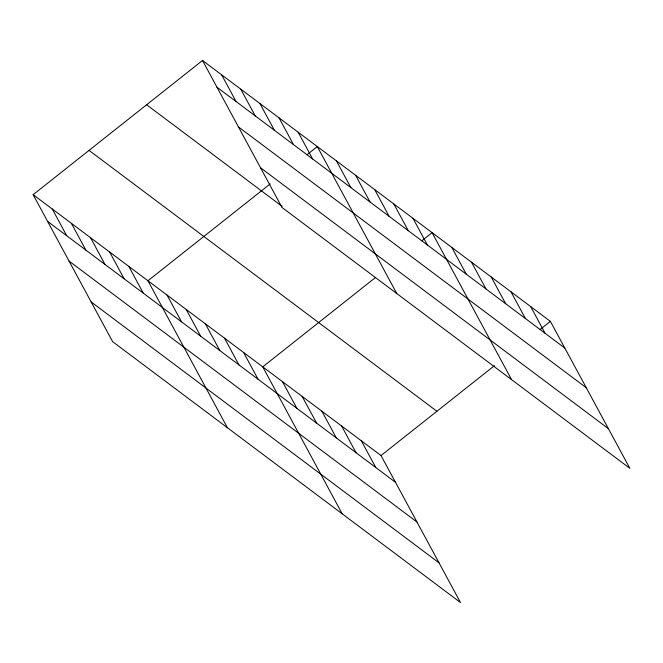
<?xml version="1.0" encoding="UTF-8"?>
<svg xmlns="http://www.w3.org/2000/svg" width="663" height="663" viewBox="0 0 663 663"><rect width="100%" height="100%" fill="white"/><g stroke="black" fill="none" stroke-linecap="round" stroke-linejoin="round"><path stroke-width="0.99" d="M33.15 194.665L381.018 455.547L460.487 602.526L112.619 341.644L33.15 194.665L202.513 60.474L550.381 321.356L629.85 468.335L281.982 207.453L202.513 60.474M270.197 183.891L147.948 280.756L227.417 427.734M306.928 154.794L317.312 146.564L396.781 293.543M375.415 277.573L262.747 366.846L342.216 513.825M421.726 240.884L432.102 232.655L511.571 379.634M381.018 455.547L494.49 365.644M539.997 329.586L550.381 321.356M216.967 87.209L564.835 348.092M238.423 126.89L586.291 387.772M260.526 167.772L608.394 428.654M146.622 104.762L282.148 206.392M89.041 150.385L436.909 411.267M47.603 221.401L395.471 482.283M69.06 261.081L416.928 521.963M91.162 301.963L439.03 562.846M530.665 306.571L545.119 333.307M510.958 291.795L525.411 318.522M491.242 277.01L505.695 303.737M471.534 262.225L485.987 288.96M451.818 247.44L466.271 274.175M412.974 218.309L427.428 245.045M393.839 203.964L408.292 230.691M374.703 189.61L389.156 216.345M355.575 175.264L370.029 202M336.439 160.918L350.893 187.646M298.176 132.219L312.629 158.954M279.04 117.873L293.494 144.6M259.913 103.519L274.366 130.255M240.777 89.173L255.23 115.909M221.641 74.828L236.094 101.555M361.31 440.762L375.764 467.498M341.594 425.978L356.048 452.713M321.878 411.201L336.332 437.928M302.171 396.416L316.624 423.143M282.455 381.631L296.908 408.358M243.611 352.501L258.064 379.228M224.475 338.147L238.929 364.882M205.348 323.801L219.801 350.536M186.212 309.455L200.665 336.182M167.076 295.101L181.529 321.837M128.813 266.41L143.266 293.137M109.685 252.056L124.138 278.791M90.549 237.71L105.003 264.446M71.413 223.365L85.867 250.092M52.286 209.011L66.739 235.746"/></g></svg>
